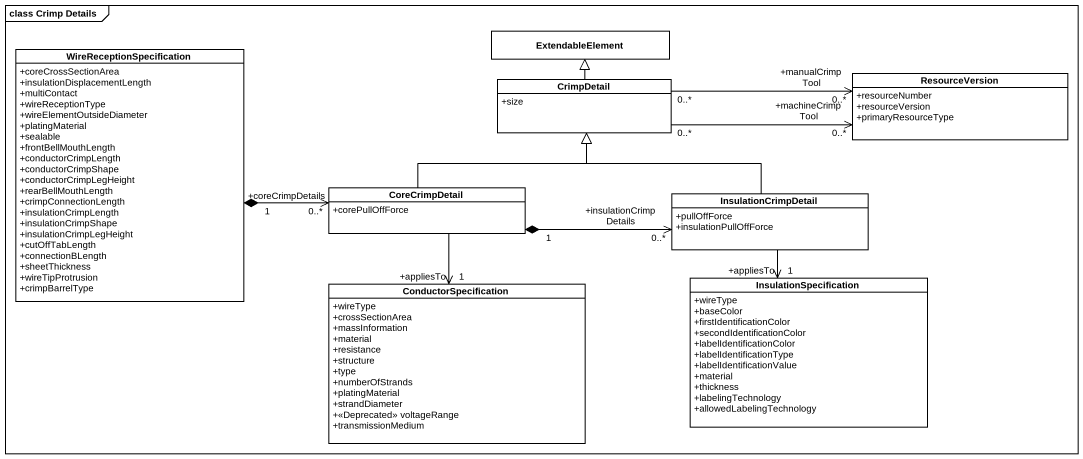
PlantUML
@startuml
mainframe class Crimp Details
hide circle
hide empty members
skinparam classAttributeIconSize 0
class WireReceptionSpecification {
  +coreCrossSectionArea
  +insulationDisplacementLength
  +multiContact
  +wireReceptionType
  +wireElementOutsideDiameter
  +platingMaterial
  +sealable
  +frontBellMouthLength
  +conductorCrimpLength
  +conductorCrimpShape
  +conductorCrimpLegHeight
  +rearBellMouthLength
  +crimpConnectionLength
  +insulationCrimpLength
  +insulationCrimpShape
  +insulationCrimpLegHeight
  +cutOffTabLength
  +connectionBLength
  +sheetThickness
  +wireTipProtrusion
  +crimpBarrelType
}
class ExtendableElement
class CrimpDetail {
  +size
}
class ResourceVersion {
  +resourceNumber
  +resourceVersion
  +primaryResourceType
}
class CoreCrimpDetail {
  +corePullOffForce
}
class InsulationCrimpDetail {
  +pullOffForce
  +insulationPullOffForce
}
class ConductorSpecification {
  +wireType
  +crossSectionArea
  +massInformation
  +material
  +resistance
  +structure
  +type
  +numberOfStrands
  +platingMaterial
  +strandDiameter
  +<<Deprecated>> voltageRange
  +transmissionMedium
}
class InsulationSpecification {
  +wireType
  +baseColor
  +firstIdentificationColor
  +secondIdentificationColor
  +labelIdentificationColor
  +labelIdentificationType
  +labelIdentificationValue
  +material
  +thickness
  +labelingTechnology
  +allowedLabelingTechnology
}
WireReceptionSpecification "1" *-right-> "0..*\n+coreCrimpDetails" CoreCrimpDetail
CrimpDetail -up-|> ExtendableElement
CrimpDetail "0..*" -right-> "0..*\n+manualCrimpTool" ResourceVersion
CrimpDetail "0..*" -right-> "+machineCrimpTool\n0..*" ResourceVersion
CoreCrimpDetail -up-|> CrimpDetail
CoreCrimpDetail "1" *-right-> "0..*\n+insulationCrimpDetails" InsulationCrimpDetail
CoreCrimpDetail --> "+appliesTo\n1" ConductorSpecification
InsulationCrimpDetail -up-|> CrimpDetail
InsulationCrimpDetail --> "+appliesTo\n1" InsulationSpecification
@enduml
